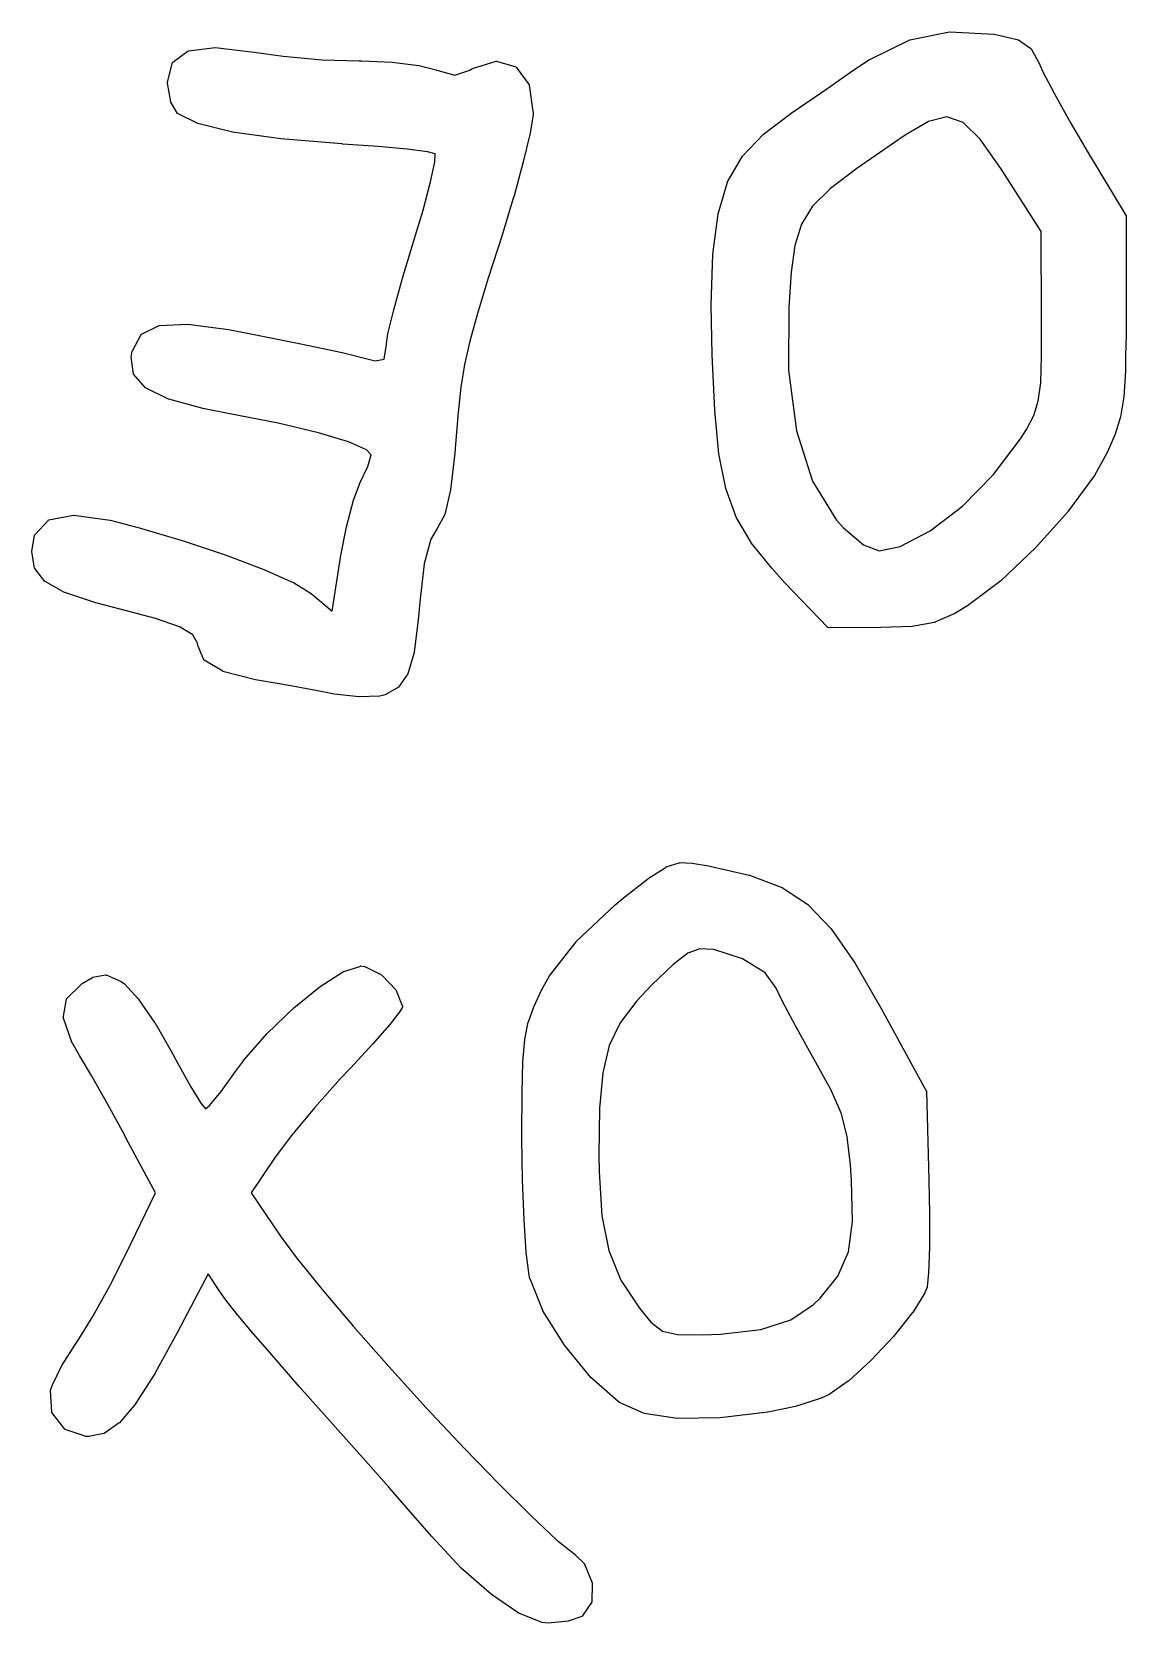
# Model space of a CAD drawing. Extents: x 42 to 258, y -102 to -28.
# Drawn here: x 145.63 to 154.85, y -83.25 to -69.85 of the extents above; entities that cross this region are included whole.
import ezdxf

# ---------------------------------------------------------------- set-up
doc = ezdxf.new("R2010")
doc.units = 0
doc.header["$MEASUREMENT"] = 0
doc.layers.add('BLACK', color=7, linetype='CONTINUOUS')

msp = doc.modelspace()

# ---------------------------------------------------------------- linework, layer by layer
at = {"layer": 'Black'}
for p, q in [((152.69, -70.0868), (153.028, -69.9215)), ((153.028, -69.9213), (153.029, -69.9211)), ((153.028, -69.9215), (153.028, -69.9213)), ((153.029, -69.9211), (153.363, -69.8537)), ((153.363, -69.8537), (153.364, -69.8537)), ((153.364, -69.8537), (153.365, -69.8536)), ((153.365, -69.8536), (153.736, -69.8738)), ((153.736, -69.8738), (153.736, -69.8738)), ((153.736, -69.8738), (153.737, -69.8738)), ((153.737, -69.8738), (153.763, -69.8778)), ((153.763, -69.8778), (153.763, -69.8779)), ((153.763, -69.8779), (153.763, -69.8779)), ((153.763, -69.8779), (153.942, -69.92)), ((153.942, -69.92), (153.942, -69.92)), ((153.942, -69.92), (153.942, -69.92)), ((153.942, -69.92), (153.943, -69.9204)), ((153.943, -69.9204), (153.944, -69.9207)), ((153.944, -69.9207), (153.944, -69.9207)), ((153.944, -69.9207), (153.944, -69.9208)), ((153.944, -69.9208), (154.047, -69.9938)), ((146.82, -70.1091), (146.95, -70.0142)), ((146.95, -70.0137), (146.951, -70.0136)), ((146.95, -70.014), (146.95, -70.0137)), ((146.95, -70.0142), (146.95, -70.014)), ((146.951, -70.0134), (146.952, -70.0133)), ((146.951, -70.0136), (146.951, -70.0134)), ((146.952, -70.0132), (147.176, -69.9864)), ((146.952, -70.0133), (146.952, -70.0132)), ((147.176, -69.9864), (147.177, -69.9864)), ((147.177, -69.9864), (147.177, -69.9864)), ((147.177, -69.9864), (147.504, -70.0248)), ((147.504, -70.0248), (147.504, -70.0248)), ((147.504, -70.0248), (147.504, -70.0248)), ((147.504, -70.0248), (147.749, -70.0596)), ((147.749, -70.0596), (148.078, -70.0881)), ((154.047, -69.9938), (154.047, -69.994)), ((154.047, -69.994), (154.047, -69.9942)), ((154.047, -69.9942), (154.048, -69.9946)), ((154.048, -69.9946), (154.048, -69.9951)), ((154.048, -69.9951), (154.048, -69.9953)), ((154.048, -69.9953), (154.049, -69.9955)), ((154.049, -69.9955), (154.122, -70.1301)), ((146.775, -70.2778), (146.818, -70.1119)), ((146.818, -70.1119), (146.819, -70.1112)), ((146.819, -70.1103), (146.82, -70.1097)), ((146.819, -70.1104), (146.819, -70.1103)), ((146.819, -70.1103), (146.819, -70.1103)), ((146.819, -70.1112), (146.819, -70.1104)), ((146.82, -70.1097), (146.82, -70.1091)), ((148.078, -70.0881), (148.388, -70.099)), ((148.388, -70.099), (148.408, -70.0991)), ((148.408, -70.0991), (148.408, -70.0991)), ((148.408, -70.0991), (148.408, -70.0991)), ((148.408, -70.0991), (148.666, -70.1104)), ((148.666, -70.1104), (148.667, -70.1104)), ((148.667, -70.1104), (148.667, -70.1104)), ((148.667, -70.1104), (148.892, -70.1375)), ((148.892, -70.1375), (148.892, -70.1376)), ((148.892, -70.1376), (148.893, -70.1376)), ((148.893, -70.1376), (149.037, -70.175)), ((149.037, -70.175), (149.038, -70.1752)), ((149.038, -70.1752), (149.038, -70.1753)), ((149.038, -70.1753), (149.043, -70.1776)), ((149.043, -70.1776), (149.195, -70.2187)), ((149.195, -70.2187), (149.322, -70.1753)), ((149.322, -70.1753), (149.342, -70.1633)), ((149.342, -70.1633), (149.343, -70.1631)), ((149.343, -70.1628), (149.544, -70.0997)), ((149.343, -70.1631), (149.343, -70.1628)), ((149.544, -70.0997), (149.545, -70.0996)), ((149.545, -70.0996), (149.546, -70.0995)), ((149.546, -70.0995), (149.546, -70.0995)), ((149.546, -70.0995), (149.546, -70.0995)), ((149.546, -70.0995), (149.547, -70.0996)), ((149.547, -70.0996), (149.547, -70.0997)), ((149.547, -70.0997), (149.71, -70.1489)), ((149.71, -70.1489), (149.711, -70.1493)), ((149.711, -70.1493), (149.712, -70.1496)), ((149.712, -70.1496), (149.712, -70.1496)), ((149.712, -70.1496), (149.712, -70.1497)), ((149.712, -70.1497), (149.713, -70.1502)), ((149.713, -70.1502), (149.713, -70.1508)), ((149.713, -70.1508), (149.82, -70.3003)), ((152.338, -70.3268), (152.548, -70.1804)), ((152.548, -70.1803), (152.689, -70.0871)), ((152.548, -70.1804), (152.548, -70.1803)), ((152.548, -70.1804), (152.548, -70.1804)), ((152.689, -70.087), (152.69, -70.0868)), ((152.689, -70.0871), (152.689, -70.087)), ((154.122, -70.1301), (154.122, -70.1303)), ((154.122, -70.1303), (154.122, -70.1304)), ((154.122, -70.1304), (154.149, -70.1902)), ((154.149, -70.1902), (154.246, -70.3762)), ((146.775, -70.2784), (146.775, -70.2778)), ((146.775, -70.279), (146.775, -70.2784)), ((146.775, -70.2853), (146.775, -70.279)), ((146.775, -70.2858), (146.775, -70.2853)), ((146.775, -70.2862), (146.775, -70.2858)), ((146.802, -70.4432), (146.775, -70.2862)), ((149.82, -70.3003), (149.821, -70.3006)), ((149.821, -70.3006), (149.821, -70.3008)), ((149.821, -70.3008), (149.821, -70.3013)), ((149.821, -70.3013), (149.821, -70.3018)), ((149.821, -70.3018), (149.821, -70.3022)), ((149.821, -70.3022), (149.821, -70.3025)), ((149.821, -70.3025), (149.855, -70.5401)), ((152.152, -70.4553), (152.338, -70.3268)), ((152.338, -70.3268), (152.338, -70.3268)), ((146.802, -70.4433), (146.802, -70.4432)), ((146.802, -70.4441), (146.802, -70.4433)), ((146.802, -70.4433), (146.802, -70.4433)), ((146.802, -70.4449), (146.802, -70.4441)), ((146.858, -70.5399), (146.802, -70.4449)), ((146.802, -70.4449), (146.802, -70.4449)), ((146.802, -70.4449), (146.802, -70.4449)), ((152.029, -70.5388), (152.152, -70.4553)), ((152.152, -70.4553), (152.152, -70.4553)), ((154.246, -70.3762), (154.379, -70.6155)), ((146.858, -70.5404), (146.858, -70.5399)), ((146.859, -70.5409), (146.858, -70.5404)), ((146.859, -70.541), (146.859, -70.5409)), ((146.859, -70.5412), (146.859, -70.541)), ((146.859, -70.5415), (146.859, -70.5412)), ((146.86, -70.5419), (146.859, -70.5415)), ((147.03, -70.6258), (146.86, -70.5419)), ((149.855, -70.5499), (149.83, -70.7063)), ((149.855, -70.5401), (149.855, -70.5406)), ((149.855, -70.5406), (149.855, -70.5411)), ((149.855, -70.5411), (149.855, -70.5493)), ((149.855, -70.5493), (149.855, -70.5496)), ((149.855, -70.5496), (149.855, -70.5499)), ((151.795, -70.7141), (152.026, -70.5405)), ((152.026, -70.5403), (152.029, -70.5388)), ((152.026, -70.5404), (152.026, -70.5403)), ((152.026, -70.5405), (152.026, -70.5404)), ((153.184, -70.6089), (152.988, -70.7243)), ((153.339, -70.5705), (153.184, -70.6089)), ((153.477, -70.6168), (153.339, -70.5705)), ((147.031, -70.626), (147.03, -70.6258)), ((147.031, -70.6262), (147.031, -70.626)), ((147.323, -70.6974), (147.031, -70.6262)), ((147.323, -70.6975), (147.323, -70.6974)), ((147.729, -70.755), (147.323, -70.6975)), ((147.323, -70.6975), (147.323, -70.6975)), ((149.83, -70.7067), (149.772, -70.9491)), ((149.83, -70.7063), (149.83, -70.7065)), ((149.83, -70.7065), (149.83, -70.7067)), ((151.619, -70.9), (151.794, -70.7146)), ((151.794, -70.7144), (151.795, -70.7141)), ((151.794, -70.7146), (151.794, -70.7144)), ((152.988, -70.7243), (152.889, -70.7913)), ((153.621, -70.7577), (153.477, -70.6168)), ((154.379, -70.6155), (154.529, -70.8714)), ((148.243, -70.7976), (147.729, -70.755)), ((147.729, -70.755), (147.729, -70.755)), ((147.729, -70.755), (147.729, -70.755)), ((148.253, -70.7983), (148.243, -70.7976)), ((148.243, -70.7976), (148.243, -70.7976)), ((148.243, -70.7976), (148.243, -70.7976)), ((148.548, -70.8191), (148.253, -70.7983)), ((148.794, -70.8422), (148.548, -70.8191)), ((148.965, -70.8645), (148.794, -70.8422)), ((149.03, -70.8814), (148.965, -70.8645)), ((152.889, -70.7913), (152.581, -71.0034)), ((152.889, -70.7913), (152.889, -70.7913)), ((153.794, -71.0032), (153.621, -70.7577)), ((154.529, -70.8714), (154.849, -71.4032)), ((148.991, -71.1164), (149.028, -70.9493)), ((149.028, -70.9493), (149.03, -70.8814)), ((149.772, -70.9492), (149.691, -71.2461)), ((149.772, -70.9491), (149.772, -70.9492)), ((149.772, -70.9492), (149.772, -70.9492)), ((151.493, -71.1178), (151.618, -70.9009)), ((151.618, -70.9009), (151.619, -70.9005)), ((151.619, -70.9005), (151.619, -70.9)), ((152.581, -71.0034), (152.36, -71.173)), ((153.83, -71.0592), (153.794, -71.0032)), ((148.927, -71.3541), (148.991, -71.1164)), ((151.412, -71.3867), (151.493, -71.1188)), ((151.493, -71.1183), (151.493, -71.1178)), ((151.493, -71.1188), (151.493, -71.1183)), ((154.133, -71.5342), (153.83, -71.0592)), ((153.83, -71.0592), (153.83, -71.0592)), ((149.69, -71.2462), (149.593, -71.566)), ((149.691, -71.2461), (149.69, -71.2462)), ((149.69, -71.2462), (149.69, -71.2462)), ((152.36, -71.173), (152.209, -71.3224)), ((148.843, -71.6307), (148.927, -71.3541)), ((151.368, -71.7261), (151.412, -71.3875)), ((151.412, -71.3871), (151.412, -71.3867)), ((151.412, -71.3875), (151.412, -71.3871)), ((152.209, -71.3224), (152.114, -71.4743)), ((154.849, -71.4032), (154.849, -71.4036)), ((154.849, -71.4036), (154.849, -71.404)), ((154.849, -71.404), (154.849, -71.4044)), ((154.849, -71.4044), (154.849, -71.4048)), ((154.849, -71.4048), (154.849, -71.4053)), ((154.849, -71.4053), (154.85, -71.4058)), ((154.85, -71.4058), (154.849, -72.2313)), ((152.114, -71.4743), (152.059, -71.6515)), ((154.137, -72.2664), (154.133, -71.5342)), ((148.754, -71.9275), (148.843, -71.6307)), ((149.593, -71.566), (149.477, -71.9282)), ((149.593, -71.566), (149.593, -71.566)), ((149.593, -71.566), (149.593, -71.566)), ((152.059, -71.6515), (152.029, -71.8771)), ((151.355, -72.1556), (151.368, -71.7266)), ((151.368, -71.7264), (151.368, -71.7261)), ((151.368, -71.7266), (151.368, -71.7264)), ((148.681, -72.1932), (148.754, -71.9276)), ((148.754, -71.9276), (148.754, -71.9275)), ((148.754, -71.9276), (148.754, -71.9276)), ((149.477, -71.9282), (149.386, -72.2248)), ((152.029, -71.8771), (152.009, -72.1733)), ((148.632, -72.3969), (148.68, -72.1933)), ((148.68, -72.1933), (148.681, -72.1932)), ((148.681, -72.1932), (148.681, -72.1932)), ((151.355, -72.1557), (151.355, -72.1556)), ((151.355, -72.1558), (151.355, -72.1557)), ((151.363, -72.5724), (151.355, -72.1558)), ((152.009, -72.1733), (152.007, -72.7022)), ((146.555, -72.3994), (146.705, -72.3259)), ((146.705, -72.3257), (146.706, -72.3256)), ((146.705, -72.3258), (146.705, -72.3257)), ((146.705, -72.3259), (146.705, -72.3258)), ((146.706, -72.3256), (146.707, -72.3254)), ((146.707, -72.3254), (146.946, -72.3137)), ((146.707, -72.3254), (146.707, -72.3254)), ((146.707, -72.3254), (146.707, -72.3254)), ((146.946, -72.3137), (146.947, -72.3138)), ((146.947, -72.3138), (146.947, -72.3137)), ((146.947, -72.3137), (147.289, -72.3604)), ((149.386, -72.2248), (149.321, -72.4571)), ((154.137, -72.5854), (154.137, -72.2664)), ((154.137, -72.2664), (154.137, -72.2664)), ((154.849, -72.2313), (154.849, -72.2313)), ((154.849, -72.2313), (154.849, -72.2313)), ((154.849, -72.2313), (154.849, -72.4034)), ((146.479, -72.5405), (146.552, -72.4015)), ((146.552, -72.4015), (146.553, -72.401)), ((146.553, -72.4002), (146.554, -72.3998)), ((146.553, -72.4003), (146.553, -72.4002)), ((146.553, -72.4004), (146.553, -72.4003)), ((146.553, -72.401), (146.553, -72.4004)), ((146.554, -72.3998), (146.555, -72.3994)), ((147.289, -72.3604), (147.289, -72.3605)), ((147.289, -72.3605), (147.289, -72.3605)), ((147.289, -72.3605), (147.45, -72.3911)), ((147.45, -72.3911), (147.45, -72.3911)), ((147.45, -72.3911), (147.45, -72.3911)), ((147.45, -72.3911), (147.898, -72.4799)), ((147.898, -72.4799), (147.899, -72.4799)), ((147.899, -72.4799), (147.899, -72.4799)), ((147.899, -72.4799), (148.246, -72.5548)), ((148.617, -72.5024), (148.632, -72.3973)), ((148.632, -72.3971), (148.632, -72.3969)), ((148.632, -72.3973), (148.632, -72.3971)), ((149.321, -72.4571), (149.277, -72.6541)), ((154.849, -72.4035), (154.845, -72.5856)), ((154.849, -72.4034), (154.849, -72.4035)), ((154.849, -72.4035), (154.849, -72.4035)), ((146.47, -72.592), (146.478, -72.542)), ((146.47, -72.5928), (146.47, -72.592)), ((146.47, -72.5935), (146.47, -72.5928)), ((146.488, -72.7344), (146.47, -72.5935)), ((146.478, -72.542), (146.479, -72.5412)), ((146.479, -72.5412), (146.479, -72.5405)), ((148.246, -72.5548), (148.246, -72.5548)), ((148.246, -72.5548), (148.246, -72.5548)), ((148.246, -72.5548), (148.48, -72.6133)), ((148.48, -72.6133), (148.48, -72.6133)), ((148.48, -72.6133), (148.525, -72.6243)), ((148.525, -72.6243), (148.599, -72.61)), ((148.599, -72.61), (148.617, -72.5024)), ((151.363, -72.5725), (151.363, -72.5724)), ((151.363, -72.5724), (151.363, -72.5724)), ((151.384, -73.0406), (151.363, -72.5725)), ((154.13, -72.8078), (154.137, -72.5854)), ((154.845, -72.5856), (154.843, -72.707)), ((146.488, -72.735), (146.488, -72.7344)), ((146.488, -72.7356), (146.488, -72.735)), ((146.488, -72.7358), (146.488, -72.7356)), ((146.489, -72.736), (146.488, -72.7358)), ((146.489, -72.7365), (146.489, -72.736)), ((146.489, -72.737), (146.489, -72.7365)), ((146.589, -72.8507), (146.489, -72.737)), ((149.277, -72.6541), (149.247, -72.8451)), ((152.007, -72.7022), (152.073, -73.2132)), ((154.843, -72.7073), (154.829, -72.9278)), ((154.843, -72.707), (154.843, -72.7072)), ((154.843, -72.7072), (154.843, -72.7073)), ((146.589, -72.8508), (146.589, -72.8507)), ((146.589, -72.8509), (146.589, -72.8508)), ((146.589, -72.8514), (146.589, -72.8509)), ((146.59, -72.8518), (146.589, -72.8514)), ((146.59, -72.8519), (146.59, -72.8518)), ((146.59, -72.852), (146.59, -72.8519)), ((146.784, -72.9459), (146.59, -72.852)), ((149.247, -72.8451), (149.224, -73.0595)), ((154.11, -72.9639), (154.13, -72.8078)), ((146.784, -72.946), (146.784, -72.9459)), ((146.785, -72.9462), (146.784, -72.946)), ((147.085, -73.0277), (146.785, -72.9462)), ((154.071, -73.0846), (154.11, -72.9639)), ((154.829, -72.9283), (154.802, -73.096)), ((154.829, -72.9278), (154.829, -72.928)), ((154.829, -72.928), (154.829, -72.9283)), ((147.086, -73.0277), (147.085, -73.0277)), ((147.086, -73.0278), (147.086, -73.0277)), ((147.299, -73.0695), (147.086, -73.0278)), ((147.708, -73.1496), (147.299, -73.0695)), ((147.299, -73.0695), (147.299, -73.0695)), ((148.046, -73.2299), (147.708, -73.1496)), ((149.224, -73.0595), (149.202, -73.3263)), ((151.384, -73.0408), (151.384, -73.0406)), ((151.384, -73.0409), (151.384, -73.0408)), ((151.419, -73.4076), (151.384, -73.0409)), ((154.009, -73.2008), (154.071, -73.0846)), ((154.802, -73.0967), (154.757, -73.2419)), ((154.802, -73.096), (154.802, -73.0963)), ((154.802, -73.0963), (154.802, -73.0967)), ((148.299, -73.3058), (148.046, -73.2299)), ((152.073, -73.2132), (152.209, -73.6382)), ((153.731, -73.582), (153.96, -73.2796)), ((153.96, -73.2796), (154.009, -73.2008)), ((154.757, -73.2424), (154.691, -73.3953)), ((154.757, -73.2419), (154.757, -73.2421)), ((154.757, -73.2421), (154.757, -73.2424)), ((148.451, -73.373), (148.299, -73.3058)), ((148.489, -73.4166), (148.451, -73.373)), ((148.462, -73.513), (148.489, -73.4166)), ((149.196, -73.4005), (149.159, -73.7107)), ((149.202, -73.3263), (149.196, -73.4004)), ((149.196, -73.4004), (149.196, -73.4005)), ((149.196, -73.4005), (149.196, -73.4005)), ((149.202, -73.3263), (149.202, -73.3263)), ((151.419, -73.4078), (151.419, -73.4076)), ((151.419, -73.408), (151.419, -73.4078)), ((151.477, -73.6986), (151.419, -73.408)), ((154.691, -73.3958), (154.583, -73.5884)), ((154.691, -73.3953), (154.691, -73.3955)), ((154.691, -73.3955), (154.691, -73.3958)), ((148.398, -73.6481), (148.462, -73.513)), ((148.342, -73.7957), (148.398, -73.6484)), ((148.398, -73.6483), (148.398, -73.6481)), ((148.398, -73.6484), (148.398, -73.6483)), ((152.209, -73.6382), (152.411, -73.9659)), ((153.47, -73.847), (153.731, -73.582)), ((154.583, -73.5889), (154.361, -73.8909)), ((154.583, -73.5884), (154.583, -73.5887)), ((154.583, -73.5887), (154.583, -73.5889)), ((148.282, -74.0212), (148.341, -73.7962)), ((148.341, -73.7962), (148.342, -73.796)), ((148.342, -73.796), (148.342, -73.7957)), ((149.159, -73.7113), (149.11, -73.9166)), ((149.159, -73.7107), (149.159, -73.711)), ((149.159, -73.711), (149.159, -73.7113)), ((151.477, -73.699), (151.477, -73.6986)), ((151.477, -73.6993), (151.477, -73.699)), ((151.564, -73.9392), (151.477, -73.6993)), ((145.774, -73.9631), (145.984, -73.9228)), ((145.984, -73.9228), (145.985, -73.9228)), ((145.985, -73.9228), (145.986, -73.9228)), ((145.986, -73.9228), (146.291, -73.9663)), ((149.11, -73.9179), (149.045, -74.0366)), ((149.11, -73.9166), (149.11, -73.9172)), ((149.11, -73.9172), (149.11, -73.9179)), ((151.565, -73.9396), (151.564, -73.9392)), ((151.565, -73.94), (151.565, -73.9396)), ((151.691, -74.1544), (151.565, -73.94)), ((153.2, -74.0551), (153.47, -73.847)), ((154.361, -73.8913), (154.087, -74.1987)), ((154.361, -73.8909), (154.361, -73.8911)), ((154.361, -73.8911), (154.361, -73.8913)), ((145.632, -74.2278), (145.656, -74.0911)), ((145.656, -74.0895), (145.657, -74.089)), ((145.656, -74.0897), (145.656, -74.0895)), ((145.656, -74.09), (145.656, -74.0897)), ((145.656, -74.0906), (145.656, -74.09)), ((145.656, -74.0911), (145.656, -74.0906)), ((145.657, -74.0885), (145.772, -73.9646)), ((145.657, -74.089), (145.657, -74.0885)), ((145.772, -73.9641), (145.773, -73.9637)), ((145.772, -73.9646), (145.772, -73.9641)), ((145.773, -73.9635), (145.774, -73.9633)), ((145.773, -73.9636), (145.773, -73.9635)), ((145.773, -73.9637), (145.773, -73.9636)), ((145.774, -73.9633), (145.774, -73.9631)), ((146.291, -73.9663), (146.292, -73.9664)), ((146.292, -73.9664), (146.292, -73.9664)), ((146.292, -73.9664), (146.529, -74.0275)), ((146.529, -74.0275), (146.529, -74.0276)), ((146.529, -74.0276), (146.529, -74.0276)), ((146.529, -74.0276), (146.907, -74.1384)), ((148.233, -74.2758), (148.282, -74.0215)), ((148.282, -74.0214), (148.282, -74.0212)), ((148.282, -74.0215), (148.282, -74.0214)), ((149.045, -74.0368), (148.992, -74.1246)), ((149.045, -74.0366), (149.045, -74.0367)), ((149.045, -74.0367), (149.045, -74.0368)), ((152.411, -73.9659), (152.469, -74.0299)), ((152.469, -74.0299), (152.637, -74.1737)), ((152.946, -74.1867), (153.2, -74.0551)), ((145.632, -74.2287), (145.632, -74.2278)), ((145.632, -74.2295), (145.632, -74.2287)), ((145.656, -74.3689), (145.632, -74.2295)), ((146.907, -74.1384), (146.907, -74.1384)), ((146.907, -74.1384), (146.907, -74.1385)), ((146.907, -74.1385), (147.268, -74.2591)), ((148.992, -74.1246), (148.936, -74.3334)), ((151.691, -74.1547), (151.691, -74.1544)), ((151.691, -74.155), (151.691, -74.1547)), ((151.864, -74.3695), (151.691, -74.155)), ((152.637, -74.1737), (152.77, -74.2238)), ((152.77, -74.2238), (152.946, -74.1867)), ((154.087, -74.199), (153.794, -74.4761)), ((154.087, -74.1987), (154.087, -74.1989)), ((154.087, -74.1989), (154.087, -74.199)), ((147.268, -74.2591), (147.268, -74.2592)), ((147.268, -74.2592), (147.268, -74.2592)), ((147.268, -74.2592), (147.586, -74.38)), ((148.162, -74.7314), (148.233, -74.2791)), ((148.233, -74.2759), (148.233, -74.2758)), ((148.233, -74.276), (148.233, -74.2759)), ((148.233, -74.2791), (148.233, -74.276)), ((148.233, -74.2791), (148.233, -74.2791)), ((148.936, -74.3334), (148.899, -74.6546)), ((145.657, -74.3692), (145.656, -74.3689)), ((145.657, -74.3696), (145.657, -74.3692)), ((145.657, -74.3701), (145.657, -74.3696)), ((145.657, -74.3705), (145.657, -74.3701)), ((145.657, -74.3708), (145.657, -74.3705)), ((145.657, -74.3711), (145.657, -74.3708)), ((145.742, -74.4809), (145.657, -74.3711)), ((145.742, -74.481), (145.742, -74.4809)), ((145.742, -74.4811), (145.742, -74.481)), ((145.743, -74.4816), (145.742, -74.4811)), ((145.744, -74.4821), (145.743, -74.4816)), ((145.744, -74.4822), (145.744, -74.4821)), ((145.744, -74.4821), (145.744, -74.4821)), ((145.908, -74.5745), (145.744, -74.4822)), ((147.586, -74.38), (147.586, -74.38)), ((147.586, -74.38), (147.587, -74.3801)), ((147.587, -74.3801), (147.834, -74.4912)), ((147.834, -74.4912), (147.835, -74.4914)), ((147.835, -74.4914), (147.835, -74.4915)), ((147.835, -74.4915), (147.986, -74.5832)), ((151.864, -74.3697), (151.864, -74.3695)), ((151.864, -74.3698), (151.864, -74.3697)), ((151.976, -74.4917), (151.864, -74.3698)), ((152.336, -74.8699), (151.976, -74.4917)), ((151.976, -74.4917), (151.976, -74.4917)), ((151.976, -74.4917), (151.976, -74.4917)), ((153.794, -74.4764), (153.514, -74.6873)), ((153.794, -74.4761), (153.794, -74.4762)), ((153.794, -74.4762), (153.794, -74.4764)), ((145.908, -74.5746), (145.908, -74.5745)), ((145.909, -74.5748), (145.908, -74.5746)), ((146.17, -74.6617), (145.909, -74.5748)), ((147.986, -74.5832), (147.986, -74.5834)), ((147.986, -74.5834), (147.986, -74.5836)), ((147.986, -74.5836), (148.162, -74.7314)), ((146.17, -74.6618), (146.17, -74.6617)), ((146.17, -74.6617), (146.17, -74.6617)), ((146.366, -74.7126), (146.17, -74.6618)), ((146.675, -74.7941), (146.366, -74.7126)), ((146.366, -74.7126), (146.366, -74.7126)), ((148.899, -74.6546), (148.887, -74.8046)), ((153.407, -74.7513), (153.237, -74.8255)), ((153.408, -74.751), (153.407, -74.7512)), ((153.407, -74.7512), (153.407, -74.7513)), ((153.514, -74.6876), (153.408, -74.751)), ((153.514, -74.6873), (153.514, -74.6874)), ((153.514, -74.6874), (153.514, -74.6876)), ((146.876, -74.8643), (146.675, -74.7941)), ((146.988, -74.9309), (146.876, -74.8643)), ((148.887, -74.8049), (148.852, -75.0781)), ((148.887, -74.8046), (148.887, -74.8048)), ((148.887, -74.8048), (148.887, -74.8049)), ((152.336, -74.8701), (152.336, -74.8699)), ((152.337, -74.8703), (152.336, -74.8701)), ((152.337, -74.8706), (152.337, -74.8703)), ((152.338, -74.871), (152.337, -74.8706)), ((152.338, -74.8711), (152.338, -74.871)), ((152.338, -74.8712), (152.338, -74.8711)), ((152.339, -74.8713), (152.338, -74.8712)), ((152.339, -74.8715), (152.339, -74.8713)), ((152.34, -74.8715), (152.339, -74.8715)), ((152.783, -74.8703), (152.34, -74.8715)), ((152.34, -74.8715), (152.34, -74.8715)), ((153.046, -74.861), (152.783, -74.8703)), ((152.783, -74.8703), (152.783, -74.8703)), ((152.783, -74.8703), (152.783, -74.8703)), ((153.236, -74.8258), (153.046, -74.8609)), ((153.046, -74.8609), (153.046, -74.8609)), ((153.046, -74.8609), (153.046, -74.861)), ((153.237, -74.8256), (153.236, -74.8258)), ((153.237, -74.8255), (153.237, -74.8256)), ((147.028, -75.0021), (146.988, -74.9309)), ((147.029, -75.0201), (147.028, -75.0021)), ((147.029, -75.0209), (147.029, -75.0201)), ((147.03, -75.0216), (147.029, -75.0209)), ((147.08, -75.1422), (147.03, -75.0216)), ((147.081, -75.1428), (147.08, -75.1422)), ((147.081, -75.1435), (147.081, -75.1428)), ((147.081, -75.1436), (147.081, -75.1435)), ((147.081, -75.1437), (147.081, -75.1436)), ((147.082, -75.1441), (147.081, -75.1437)), ((147.083, -75.1446), (147.082, -75.1441)), ((147.241, -75.2377), (147.083, -75.1446)), ((148.852, -75.0788), (148.8, -75.2587)), ((148.852, -75.0781), (148.852, -75.0785)), ((148.852, -75.0785), (148.852, -75.0788)), ((147.241, -75.2379), (147.241, -75.2377)), ((147.242, -75.2382), (147.241, -75.2379)), ((147.516, -75.3087), (147.242, -75.2382)), ((148.799, -75.2602), (148.722, -75.3703)), ((148.8, -75.2595), (148.799, -75.2602)), ((148.8, -75.2587), (148.8, -75.2595)), ((147.517, -75.3087), (147.516, -75.3087)), ((147.551, -75.3147), (147.517, -75.3087)), ((147.517, -75.3087), (147.517, -75.3087)), ((147.814, -75.361), (147.551, -75.3147)), ((147.551, -75.3147), (147.551, -75.3147)), ((148.084, -75.4106), (147.814, -75.361)), ((148.181, -75.4291), (148.084, -75.4106)), ((148.181, -75.4292), (148.181, -75.4291)), ((148.181, -75.4291), (148.181, -75.4291)), ((148.387, -75.4534), (148.181, -75.4292)), ((148.609, -75.4356), (148.608, -75.4359)), ((148.72, -75.3717), (148.609, -75.4356)), ((148.721, -75.3715), (148.72, -75.3716)), ((148.72, -75.3716), (148.72, -75.3717)), ((148.722, -75.3706), (148.721, -75.371)), ((148.721, -75.371), (148.721, -75.3715)), ((148.722, -75.3703), (148.722, -75.3704)), ((148.722, -75.3704), (148.722, -75.3706)), ((148.388, -75.4534), (148.387, -75.4534)), ((148.387, -75.4534), (148.387, -75.4534)), ((148.561, -75.4473), (148.388, -75.4534)), ((148.562, -75.4471), (148.561, -75.4473)), ((148.608, -75.4361), (148.562, -75.4471)), ((148.562, -75.4471), (148.562, -75.4471)), ((148.608, -75.4359), (148.608, -75.4361)), ((150.831, -76.9758), (150.974, -76.8859)), ((150.974, -76.8857), (150.975, -76.8854)), ((150.974, -76.8859), (150.974, -76.8857)), ((150.975, -76.8854), (151.086, -76.8493)), ((151.086, -76.8493), (151.087, -76.8492)), ((151.087, -76.8492), (151.088, -76.8491)), ((151.088, -76.8491), (151.194, -76.8527)), ((151.194, -76.8527), (151.194, -76.8528)), ((151.194, -76.8528), (151.194, -76.8528)), ((151.194, -76.8528), (151.333, -76.8768)), ((151.333, -76.8768), (151.333, -76.8769)), ((151.333, -76.8769), (151.333, -76.8769)), ((151.333, -76.8769), (151.675, -76.9536)), ((150.631, -77.1341), (150.831, -76.9761)), ((150.831, -76.976), (150.831, -76.9758)), ((150.831, -76.9761), (150.831, -76.976)), ((151.675, -76.9536), (151.675, -76.9537)), ((151.675, -76.9537), (151.676, -76.9538)), ((151.676, -76.9538), (151.945, -77.0548)), ((150.547, -77.2047), (150.631, -77.1342)), ((150.631, -77.1342), (150.631, -77.1341)), ((150.631, -77.1341), (150.631, -77.1341)), ((151.945, -77.0548), (151.946, -77.0551)), ((151.946, -77.0551), (151.946, -77.0553)), ((151.946, -77.0553), (152.167, -77.1992)), ((150.218, -77.5139), (150.546, -77.2049)), ((150.546, -77.2049), (150.547, -77.2047)), ((150.546, -77.2049), (150.546, -77.2049)), ((152.167, -77.1992), (152.168, -77.1996)), ((152.168, -77.1996), (152.168, -77.2)), ((152.168, -77.2), (152.366, -77.4055)), ((152.366, -77.4055), (152.366, -77.4058)), ((152.366, -77.4058), (152.366, -77.4061)), ((152.366, -77.4061), (152.563, -77.6917)), ((149.993, -77.8021), (150.217, -77.5145)), ((150.217, -77.5145), (150.218, -77.5142)), ((150.218, -77.5142), (150.218, -77.5139)), ((151.26, -77.574), (151.158, -77.6101)), ((151.37, -77.5801), (151.26, -77.574)), ((151.033, -77.7063), (150.853, -77.8807)), ((151.158, -77.6101), (151.033, -77.7063)), ((151.377, -77.5815), (151.37, -77.5801)), ((151.619, -77.658), (151.377, -77.5815)), ((151.808, -77.7781), (151.619, -77.658)), ((152.563, -77.6917), (152.563, -77.6919)), ((152.563, -77.6919), (152.564, -77.692)), ((152.564, -77.692), (152.785, -78.0764)), ((146.055, -77.8678), (146.144, -77.8149)), ((146.144, -77.8149), (146.145, -77.8143)), ((146.144, -77.8149), (146.144, -77.8149)), ((146.144, -77.8149), (146.144, -77.8149)), ((146.145, -77.8143), (146.254, -77.7939)), ((146.254, -77.7939), (146.255, -77.7938)), ((146.254, -77.7939), (146.254, -77.7939)), ((146.255, -77.7938), (146.255, -77.7939)), ((146.255, -77.7939), (146.255, -77.7939)), ((146.255, -77.7939), (146.256, -77.7941)), ((146.256, -77.7941), (146.257, -77.7942)), ((146.257, -77.7942), (146.385, -77.8502)), ((148.062, -77.8905), (148.258, -77.7661)), ((148.258, -77.7658), (148.259, -77.7655)), ((148.258, -77.7661), (148.258, -77.7658)), ((148.259, -77.7655), (148.402, -77.7192)), ((148.402, -77.7192), (148.403, -77.7191)), ((148.402, -77.7192), (148.402, -77.7192)), ((148.402, -77.7192), (148.402, -77.7192)), ((148.403, -77.7191), (148.403, -77.719)), ((148.403, -77.719), (148.404, -77.719)), ((148.404, -77.719), (148.404, -77.719)), ((148.404, -77.719), (148.435, -77.7222)), ((148.435, -77.7222), (148.435, -77.7222)), ((148.435, -77.7222), (148.435, -77.7222)), ((148.435, -77.7222), (148.435, -77.7225)), ((148.435, -77.7225), (148.436, -77.7227)), ((148.436, -77.7227), (148.436, -77.7227)), ((148.436, -77.7227), (148.436, -77.7227)), ((148.436, -77.7227), (148.578, -77.794)), ((148.578, -77.794), (148.578, -77.7945)), ((148.578, -77.7945), (148.579, -77.795)), ((148.579, -77.795), (148.701, -77.9231)), ((149.926, -77.9216), (149.993, -77.8027)), ((149.993, -77.8024), (149.993, -77.8021)), ((149.993, -77.8027), (149.993, -77.8024)), ((151.901, -77.9049), (151.808, -77.7781)), ((145.925, -77.9959), (146.054, -77.8686)), ((146.054, -77.8682), (146.055, -77.8678)), ((146.054, -77.8686), (146.054, -77.8682)), ((146.385, -77.8502), (146.385, -77.8505)), ((146.385, -77.8505), (146.385, -77.8507)), ((146.385, -77.8507), (146.412, -77.8692)), ((146.412, -77.8692), (146.412, -77.8696)), ((146.412, -77.8696), (146.412, -77.87)), ((146.412, -77.87), (146.527, -77.9961)), ((147.839, -78.0716), (148.061, -77.8908)), ((148.061, -77.8908), (148.062, -77.8907)), ((148.062, -77.8907), (148.062, -77.8905)), ((148.701, -77.9231), (148.701, -77.9232)), ((148.701, -77.9232), (148.701, -77.9233)), ((148.701, -77.9233), (148.701, -77.9239)), ((148.701, -77.9239), (148.702, -77.9246)), ((148.702, -77.9246), (148.702, -77.9247)), ((148.702, -77.9247), (148.702, -77.9248)), ((148.702, -77.9248), (148.753, -78.0606)), ((149.86, -78.0617), (149.926, -77.9219)), ((149.926, -77.9218), (149.926, -77.9216)), ((149.926, -77.9219), (149.926, -77.9218)), ((150.853, -77.8807), (150.728, -78.0136)), ((151.949, -78.0061), (151.901, -77.9049)), ((145.897, -78.1571), (145.924, -77.9986)), ((145.924, -77.997), (145.925, -77.9964)), ((145.924, -77.9972), (145.924, -77.997)), ((145.924, -77.9973), (145.924, -77.9972)), ((145.924, -77.998), (145.924, -77.9973)), ((145.924, -77.9986), (145.924, -77.998)), ((145.925, -77.9964), (145.925, -77.9959)), ((146.527, -77.9961), (146.528, -77.9964)), ((146.528, -77.9964), (146.528, -77.9966)), ((146.528, -77.9966), (146.666, -78.1958)), ((147.615, -78.2874), (147.839, -78.0719)), ((147.839, -78.0718), (147.839, -78.0716)), ((147.839, -78.0719), (147.839, -78.0718)), ((148.736, -78.0984), (148.648, -78.2109)), ((148.753, -78.0647), (148.736, -78.0976)), ((148.736, -78.0976), (148.736, -78.098)), ((148.736, -78.098), (148.736, -78.0984)), ((148.753, -78.0606), (148.753, -78.061)), ((148.753, -78.061), (148.754, -78.0613)), ((148.754, -78.0635), (148.753, -78.064)), ((148.753, -78.064), (148.753, -78.0643)), ((148.753, -78.0643), (148.753, -78.0647)), ((148.754, -78.0613), (148.754, -78.0618)), ((148.754, -78.0618), (148.754, -78.0623)), ((148.754, -78.0623), (148.754, -78.0627)), ((148.754, -78.0627), (148.754, -78.063)), ((148.754, -78.063), (148.754, -78.0635)), ((149.815, -78.1907), (149.86, -78.0621)), ((149.86, -78.0619), (149.86, -78.0617)), ((149.86, -78.0621), (149.86, -78.0619)), ((150.728, -78.0136), (150.588, -78.1969)), ((151.949, -78.0062), (151.949, -78.0061)), ((151.949, -78.0063), (151.949, -78.0062)), ((152.044, -78.1856), (151.949, -78.0063)), ((152.785, -78.0764), (152.785, -78.0765)), ((152.785, -78.0765), (152.785, -78.0765)), ((152.785, -78.0765), (153.166, -78.7693)), ((145.897, -78.1575), (145.897, -78.1571)), ((145.897, -78.1579), (145.897, -78.1575)), ((145.897, -78.1584), (145.897, -78.1579)), ((145.897, -78.1588), (145.897, -78.1584)), ((145.898, -78.1592), (145.897, -78.1588)), ((145.898, -78.1596), (145.898, -78.1592)), ((145.973, -78.3682), (145.898, -78.1596)), ((146.666, -78.1958), (146.667, -78.196)), ((146.667, -78.196), (146.667, -78.1962)), ((146.667, -78.1962), (146.806, -78.4359)), ((148.648, -78.2111), (148.502, -78.3775)), ((148.648, -78.2109), (148.648, -78.2109)), ((148.648, -78.2109), (148.648, -78.2111)), ((149.785, -78.3361), (149.814, -78.1914)), ((149.814, -78.1911), (149.815, -78.1907)), ((149.814, -78.1914), (149.814, -78.1911)), ((150.588, -78.1969), (150.495, -78.3885)), ((152.044, -78.1857), (152.044, -78.1856)), ((152.044, -78.1856), (152.044, -78.1856)), ((152.168, -78.4106), (152.044, -78.1857)), ((145.974, -78.3686), (145.973, -78.3682)), ((145.974, -78.369), (145.974, -78.3686)), ((146.034, -78.4739), (145.974, -78.369)), ((147.416, -78.516), (147.615, -78.2877)), ((147.615, -78.2875), (147.615, -78.2874)), ((147.615, -78.2877), (147.615, -78.2875)), ((148.502, -78.3776), (148.318, -78.5756)), ((148.502, -78.3775), (148.502, -78.3775)), ((148.502, -78.3775), (148.502, -78.3776)), ((149.769, -78.5247), (149.785, -78.3367)), ((149.785, -78.3364), (149.785, -78.3361)), ((149.785, -78.3367), (149.785, -78.3364)), ((146.137, -78.6471), (146.034, -78.4739)), ((146.034, -78.4739), (146.034, -78.4739)), ((146.034, -78.4739), (146.034, -78.4739)), ((146.806, -78.4359), (146.806, -78.4359)), ((146.806, -78.4359), (146.806, -78.436)), ((146.806, -78.436), (146.859, -78.5349)), ((147.348, -78.6073), (147.415, -78.5163)), ((147.415, -78.5162), (147.416, -78.516)), ((147.415, -78.5163), (147.415, -78.5162)), ((150.495, -78.3885), (150.441, -78.6184)), ((152.168, -78.4107), (152.168, -78.4106)), ((152.223, -78.5071), (152.168, -78.4107)), ((152.168, -78.4107), (152.168, -78.4107)), ((152.364, -78.7644), (152.223, -78.5071)), ((146.272, -78.8849), (146.137, -78.6471)), ((146.859, -78.5349), (146.971, -78.7359)), ((147.226, -78.7745), (147.348, -78.6073)), ((147.348, -78.6073), (147.348, -78.6073)), ((147.348, -78.6073), (147.348, -78.6073)), ((148.318, -78.5756), (148.229, -78.6701)), ((148.318, -78.5756), (148.318, -78.5756)), ((148.318, -78.5756), (148.318, -78.5756)), ((149.761, -78.7836), (149.769, -78.525)), ((149.769, -78.5248), (149.769, -78.5247)), ((149.769, -78.525), (149.769, -78.5248)), ((150.441, -78.6184), (150.415, -78.9162)), ((146.971, -78.7359), (147.056, -78.8746)), ((147.132, -78.8896), (147.226, -78.7745)), ((148.229, -78.6701), (148.012, -78.9133)), ((149.76, -79.1402), (149.761, -78.7837)), ((149.761, -78.7837), (149.761, -78.7836)), ((149.761, -78.7836), (149.761, -78.7836)), ((152.451, -78.9644), (152.364, -78.7644)), ((153.166, -78.7693), (153.166, -78.7696)), ((153.166, -78.7696), (153.167, -78.7699)), ((153.167, -78.7699), (153.167, -78.7705)), ((153.167, -78.7705), (153.167, -78.771)), ((153.167, -78.771), (153.167, -78.7713)), ((153.167, -78.7713), (153.167, -78.7716)), ((153.167, -78.7716), (153.188, -79.5235)), ((146.412, -79.1394), (146.272, -78.8849)), ((147.056, -78.8746), (147.096, -78.9219)), ((147.096, -78.9219), (147.132, -78.8896)), ((148.012, -78.9133), (147.818, -79.1464)), ((150.415, -78.9162), (150.409, -79.3115)), ((152.501, -79.1572), (152.451, -78.9644)), ((146.428, -79.1704), (146.412, -79.1394)), ((146.412, -79.1394), (146.412, -79.1394)), ((146.674, -79.6279), (146.428, -79.1704)), ((146.428, -79.1704), (146.428, -79.1704)), ((147.818, -79.1464), (147.681, -79.3298)), ((149.76, -79.1688), (149.76, -79.1402)), ((149.76, -79.1402), (149.76, -79.1402)), ((149.76, -79.1402), (149.76, -79.1402)), ((149.76, -79.1689), (149.76, -79.1688)), ((149.765, -79.5223), (149.76, -79.1689)), ((149.76, -79.1689), (149.76, -79.1689)), ((152.528, -79.3931), (152.501, -79.1572)), ((150.409, -79.3115), (150.411, -79.4481)), ((147.681, -79.3298), (147.479, -79.628)), ((150.411, -79.4481), (150.434, -79.8218)), ((152.537, -79.5242), (152.528, -79.3931)), ((149.765, -79.5224), (149.765, -79.5223)), ((149.778, -79.8538), (149.765, -79.5224)), ((149.765, -79.5224), (149.765, -79.5224)), ((152.545, -79.8698), (152.537, -79.5242)), ((153.188, -79.5235), (153.188, -79.5235)), ((153.188, -79.5235), (153.188, -79.5235)), ((153.188, -79.5235), (153.194, -79.8073)), ((146.424, -80.1444), (146.674, -79.6279)), ((147.479, -79.628), (147.728, -79.9941)), ((149.778, -79.8539), (149.778, -79.8538)), ((149.778, -79.854), (149.778, -79.8539)), ((149.797, -80.1311), (149.778, -79.854)), ((150.434, -79.8218), (150.492, -80.1153)), ((153.194, -79.8074), (153.193, -79.8701)), ((153.194, -79.8073), (153.194, -79.8074)), ((153.194, -79.8074), (153.194, -79.8074)), ((152.51, -80.1268), (152.545, -79.8698)), ((153.193, -79.8701), (153.193, -80.0864)), ((147.728, -79.9941), (147.862, -80.1765)), ((150.492, -80.1153), (150.594, -80.3632)), ((153.193, -80.0865), (153.186, -80.3015)), ((153.193, -80.0864), (153.193, -80.0864)), ((153.193, -80.0864), (153.193, -80.0865)), ((146.288, -80.412), (146.424, -80.1444)), ((147.862, -80.1765), (148.077, -80.4439)), ((149.797, -80.1313), (149.797, -80.1311)), ((149.797, -80.1314), (149.797, -80.1313)), ((149.821, -80.3221), (149.797, -80.1314)), ((152.422, -80.3303), (152.51, -80.1268)), ((147.118, -80.3113), (146.856, -80.8089)), ((147.215, -80.4591), (147.118, -80.3113)), ((149.822, -80.3223), (149.821, -80.3221)), ((149.822, -80.3225), (149.822, -80.3223)), ((149.828, -80.3535), (149.822, -80.3225)), ((149.828, -80.3539), (149.828, -80.3535)), ((149.829, -80.3543), (149.828, -80.3539)), ((149.937, -80.6209), (149.829, -80.3543)), ((150.594, -80.3632), (150.75, -80.6001)), ((152.271, -80.516), (152.422, -80.3303)), ((153.186, -80.3018), (153.173, -80.4213)), ((153.186, -80.3015), (153.186, -80.3016)), ((153.186, -80.3016), (153.186, -80.3018)), ((146.148, -80.6661), (146.288, -80.412)), ((147.215, -80.4592), (147.215, -80.4591)), ((147.27, -80.5366), (147.215, -80.4592)), ((147.215, -80.4592), (147.215, -80.4592)), ((148.077, -80.4439), (148.342, -80.7552)), ((152.217, -80.5689), (152.271, -80.516)), ((153.154, -80.472), (153.052, -80.6375)), ((153.155, -80.4716), (153.154, -80.472)), ((153.173, -80.4226), (153.155, -80.4711)), ((153.155, -80.4711), (153.155, -80.4716)), ((153.173, -80.4213), (153.173, -80.4219)), ((153.173, -80.4219), (153.173, -80.4226)), ((147.27, -80.5367), (147.27, -80.5366)), ((147.27, -80.5369), (147.27, -80.5367)), ((147.355, -80.6442), (147.27, -80.5369)), ((147.355, -80.6443), (147.355, -80.6442)), ((147.355, -80.6442), (147.355, -80.6442)), ((147.479, -80.7928), (147.355, -80.6443)), ((149.937, -80.6213), (149.937, -80.6209)), ((149.937, -80.6217), (149.937, -80.6213)), ((150.118, -80.9125), (149.937, -80.6217)), ((150.75, -80.6001), (150.845, -80.7176)), ((152.026, -80.6987), (152.217, -80.5689)), ((153.051, -80.638), (152.89, -80.8383)), ((153.052, -80.6375), (153.051, -80.6378)), ((153.051, -80.6378), (153.051, -80.638)), ((146.028, -80.8623), (146.148, -80.6661)), ((147.653, -80.9938), (147.479, -80.7928)), ((147.479, -80.7928), (147.479, -80.7928)), ((147.479, -80.7928), (147.479, -80.7928)), ((148.342, -80.7552), (148.64, -81.0925)), ((150.845, -80.7176), (150.943, -80.7931)), ((150.943, -80.7931), (151.072, -80.822)), ((151.434, -80.8188), (151.774, -80.7796)), ((151.774, -80.7796), (152.026, -80.6987)), ((145.886, -81.0824), (146, -80.9032)), ((146, -80.903), (146.028, -80.8623)), ((146, -80.9031), (146, -80.903)), ((146, -80.9032), (146, -80.9031)), ((146.856, -80.809), (146.671, -81.146)), ((146.856, -80.8089), (146.856, -80.8089)), ((146.856, -80.8089), (146.856, -80.809)), ((150.119, -80.9127), (150.118, -80.9125)), ((150.119, -80.913), (150.119, -80.9127)), ((150.341, -81.1826), (150.119, -80.913)), ((151.072, -80.822), (151.28, -80.824)), ((151.28, -80.824), (151.434, -80.8188)), ((152.89, -80.8386), (152.7, -81.0414)), ((152.89, -80.8383), (152.89, -80.8384)), ((152.89, -80.8384), (152.89, -80.8386)), ((147.885, -81.2585), (147.653, -80.9938)), ((147.653, -80.9938), (147.653, -80.9938)), ((147.653, -80.9938), (147.653, -80.9938)), ((152.7, -81.0417), (152.51, -81.215)), ((152.7, -81.0414), (152.7, -81.0416)), ((152.7, -81.0416), (152.7, -81.0417)), ((145.805, -81.2459), (145.886, -81.0829)), ((145.886, -81.0826), (145.886, -81.0824)), ((145.886, -81.0829), (145.886, -81.0826)), ((146.671, -81.1463), (146.509, -81.4009)), ((146.671, -81.146), (146.671, -81.1461)), ((146.671, -81.1461), (146.671, -81.1463)), ((148.64, -81.0925), (148.955, -81.4384)), ((150.341, -81.1828), (150.341, -81.1826)), ((150.342, -81.1831), (150.341, -81.1828)), ((150.572, -81.3862), (150.342, -81.1831)), ((145.79, -81.2909), (145.805, -81.2465)), ((145.79, -81.291), (145.79, -81.2909)), ((145.79, -81.2918), (145.79, -81.291)), ((145.79, -81.291), (145.79, -81.291)), ((145.79, -81.2926), (145.79, -81.2918)), ((145.79, -81.2927), (145.79, -81.2926)), ((145.8, -81.4769), (145.79, -81.2927)), ((145.79, -81.2927), (145.79, -81.2927)), ((145.805, -81.2462), (145.805, -81.2459)), ((145.805, -81.2465), (145.805, -81.2462)), ((148.186, -81.5983), (147.885, -81.2585)), ((147.885, -81.2585), (147.885, -81.2585)), ((147.885, -81.2585), (147.885, -81.2585)), ((152.349, -81.3275), (152.281, -81.3578)), ((152.509, -81.2154), (152.349, -81.3271)), ((152.349, -81.3271), (152.349, -81.3273)), ((152.349, -81.3273), (152.349, -81.3275)), ((152.51, -81.2152), (152.509, -81.2154)), ((152.51, -81.215), (152.51, -81.2152)), ((146.509, -81.4015), (146.37, -81.5658)), ((146.509, -81.4009), (146.509, -81.4012)), ((146.509, -81.4012), (146.509, -81.4015)), ((148.955, -81.4384), (149.27, -81.775)), ((150.572, -81.3864), (150.572, -81.3862)), ((150.572, -81.3866), (150.572, -81.3864)), ((150.582, -81.3938), (150.572, -81.3866)), ((150.583, -81.3939), (150.582, -81.3938)), ((150.583, -81.3942), (150.583, -81.3939)), ((150.79, -81.4877), (150.583, -81.3942)), ((152.065, -81.427), (151.832, -81.476)), ((152.066, -81.4268), (152.065, -81.4269)), ((152.065, -81.4269), (152.065, -81.427)), ((152.28, -81.358), (152.066, -81.4268)), ((152.281, -81.3578), (152.28, -81.358)), ((152.281, -81.3578), (152.281, -81.3578)), ((145.8, -81.4776), (145.8, -81.4769)), ((145.8, -81.4782), (145.8, -81.4776)), ((145.8, -81.4784), (145.8, -81.4782)), ((145.8, -81.4786), (145.8, -81.4784)), ((145.801, -81.4792), (145.8, -81.4786)), ((145.801, -81.4797), (145.801, -81.4792)), ((145.909, -81.6191), (145.801, -81.4797)), ((146.369, -81.5667), (146.242, -81.6548)), ((146.37, -81.5662), (146.369, -81.5667)), ((146.37, -81.5658), (146.37, -81.5662)), ((148.444, -81.8869), (148.186, -81.5983)), ((148.186, -81.5983), (148.186, -81.5983)), ((148.186, -81.5983), (148.186, -81.5983)), ((150.79, -81.4878), (150.79, -81.4877)), ((150.791, -81.4881), (150.79, -81.4878)), ((151.067, -81.5304), (150.791, -81.4881)), ((151.068, -81.5304), (151.067, -81.5304)), ((151.43, -81.5229), (151.068, -81.5305)), ((151.068, -81.5305), (151.068, -81.5304)), ((151.431, -81.5228), (151.43, -81.5229)), ((151.832, -81.4761), (151.431, -81.5229)), ((151.431, -81.5229), (151.431, -81.5228)), ((151.832, -81.476), (151.832, -81.476)), ((151.832, -81.476), (151.832, -81.4761)), ((145.91, -81.6195), (145.909, -81.6191)), ((145.91, -81.6199), (145.91, -81.6195)), ((145.91, -81.6201), (145.91, -81.6199)), ((145.911, -81.6203), (145.91, -81.6201)), ((145.911, -81.6205), (145.911, -81.6203)), ((145.912, -81.6208), (145.911, -81.6205)), ((146.091, -81.6812), (145.912, -81.6208)), ((146.092, -81.6813), (146.091, -81.6812)), ((146.092, -81.6815), (146.092, -81.6813)), ((146.11, -81.6819), (146.092, -81.6815)), ((146.111, -81.6818), (146.11, -81.6818)), ((146.11, -81.6818), (146.11, -81.6819)), ((146.24, -81.6556), (146.111, -81.6818)), ((146.241, -81.6552), (146.24, -81.6555)), ((146.24, -81.6555), (146.24, -81.6555)), ((146.24, -81.6555), (146.24, -81.6556)), ((146.242, -81.6548), (146.241, -81.6548)), ((146.241, -81.6548), (146.241, -81.6549)), ((146.241, -81.6549), (146.241, -81.6552)), ((149.27, -81.775), (149.57, -82.0847)), ((148.64, -82.1084), (148.444, -81.8869)), ((148.823, -82.3171), (148.64, -82.1084)), ((148.64, -82.1084), (148.64, -82.1084)), ((149.57, -82.0847), (149.837, -82.3498)), ((148.963, -82.4788), (148.823, -82.3171)), ((148.823, -82.3171), (148.823, -82.3171)), ((149.837, -82.3498), (150.055, -82.5525)), ((149, -82.5219), (148.963, -82.4788)), ((149, -82.522), (149, -82.5219)), ((149, -82.5219), (149, -82.5219)), ((149.249, -82.7897), (149, -82.522)), ((150.055, -82.5525), (150.209, -82.6755)), ((149.249, -82.7899), (149.249, -82.7897)), ((149.249, -82.7901), (149.249, -82.7899)), ((149.503, -83.0116), (149.249, -82.7901)), ((150.209, -82.6755), (150.209, -82.6757)), ((150.209, -82.6757), (150.209, -82.6759)), ((150.209, -82.6759), (150.286, -82.7531)), ((150.286, -82.7531), (150.286, -82.7532)), ((150.286, -82.7532), (150.286, -82.7532)), ((150.286, -82.7532), (150.287, -82.7539)), ((150.287, -82.7539), (150.287, -82.7545)), ((150.287, -82.7545), (150.287, -82.7546)), ((150.287, -82.7546), (150.287, -82.7547)), ((150.287, -82.7547), (150.351, -82.9126)), ((150.352, -82.9146), (150.348, -83.0767)), ((150.351, -82.9126), (150.351, -82.9128)), ((150.351, -82.9128), (150.351, -82.9129)), ((150.351, -82.9129), (150.351, -82.9136)), ((150.351, -82.9136), (150.351, -82.9143)), ((150.351, -82.9143), (150.351, -82.9145)), ((150.351, -82.9145), (150.352, -82.9146)), ((149.503, -83.0118), (149.503, -83.0116)), ((149.503, -83.012), (149.503, -83.0118)), ((149.738, -83.17), (149.503, -83.012)), ((149.738, -83.1702), (149.738, -83.17)), ((149.739, -83.1705), (149.738, -83.1702)), ((149.931, -83.2475), (149.739, -83.1705)), ((150.266, -83.196), (150.151, -83.2345)), ((150.267, -83.1956), (150.266, -83.196)), ((150.268, -83.1953), (150.267, -83.1956)), ((150.269, -83.1941), (150.268, -83.1946)), ((150.268, -83.1946), (150.268, -83.1952)), ((150.268, -83.1952), (150.268, -83.1952)), ((150.268, -83.1952), (150.268, -83.1953)), ((150.347, -83.0793), (150.269, -83.1941)), ((150.348, -83.0767), (150.347, -83.0772)), ((150.347, -83.0772), (150.347, -83.0778)), ((150.347, -83.0778), (150.347, -83.0781)), ((150.347, -83.0781), (150.347, -83.0784)), ((150.347, -83.0784), (150.347, -83.0788)), ((150.347, -83.0788), (150.347, -83.0793)), ((149.932, -83.2476), (149.931, -83.2475)), ((149.932, -83.2478), (149.932, -83.2476)), ((149.98, -83.2525), (149.932, -83.2478)), ((149.981, -83.2525), (149.98, -83.2525)), ((149.98, -83.2525), (149.98, -83.2525)), ((150.15, -83.2347), (149.981, -83.2525)), ((150.151, -83.2345), (150.15, -83.2346)), ((150.15, -83.2346), (150.15, -83.2347))]:
    msp.add_line(p, q, dxfattribs=at)

doc.saveas('drawing.dxf')
